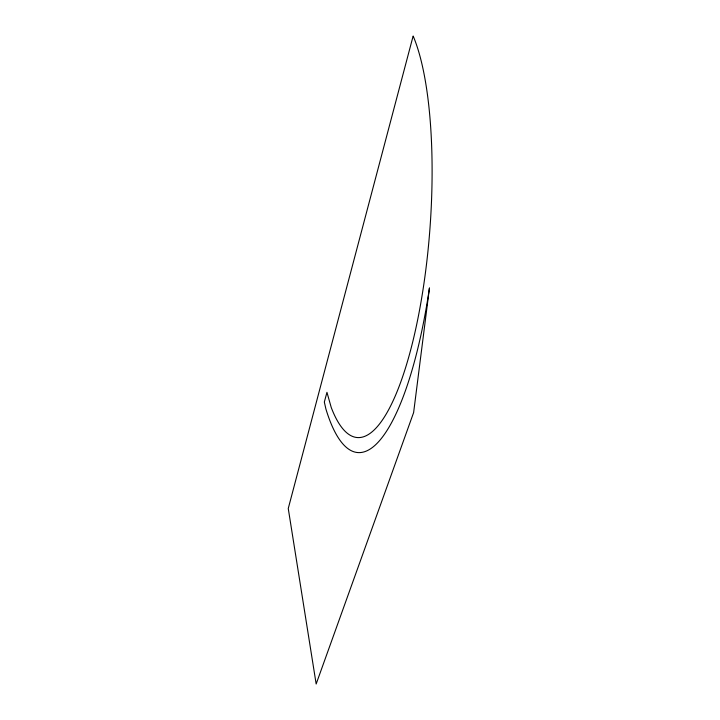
<?xml version="1.0" encoding="UTF-8"?>
<svg xmlns="http://www.w3.org/2000/svg" width="720" height="720" viewBox="0 0 720 720"><rect width="100%" height="100%" fill="white"/><g stroke="black" fill="none" stroke-linecap="round" stroke-linejoin="round"><path stroke-width="1.08" d="M429.435 288.081L413.622 412.587L316.161 684L288.252 508.518L413.145 36A214.326 57.105 -85.8 0 1 415.584 329.607A214.326 57.105 -85.8 0 1 331.245 407.511L326.961 392.346L324.333 402.03L325.89 408.942A230.292 61.515 -85.8 0 0 429.435 288.081"/></g></svg>
